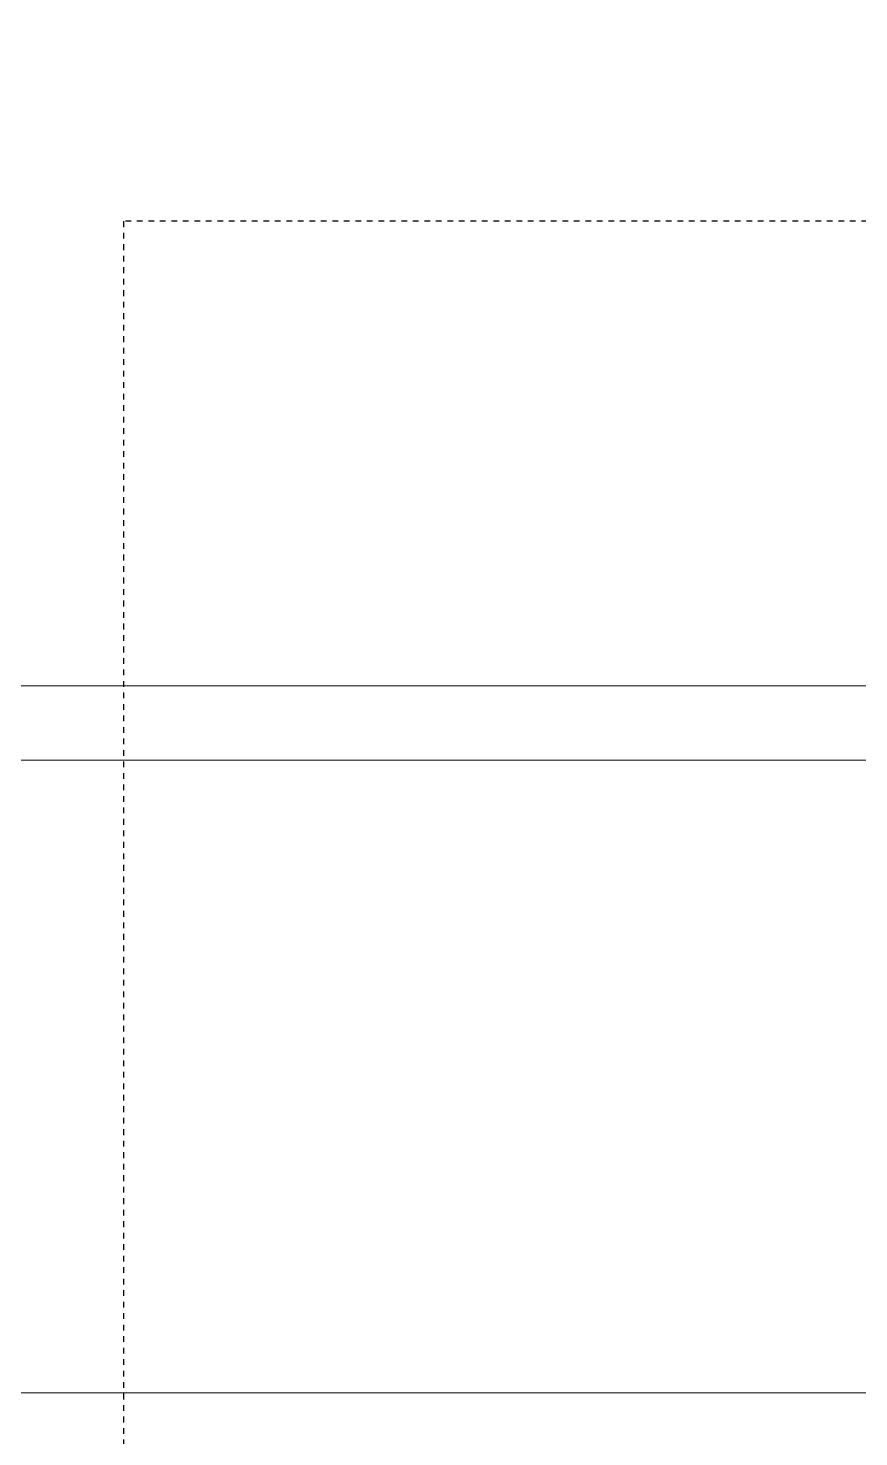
# Model space of a CAD drawing. Header units: feet. Extents: x -13743 to 68376, y -48 to 67763.
# Drawn here: x 6901.57 to 6916.02, y 64303.44 to 64327.96 of the extents above; entities that cross this region are included whole.
import ezdxf

# ---------------------------------------------------------------- set-up
doc = ezdxf.new("R2010")
doc.units = ezdxf.units.FT
doc.header["$MEASUREMENT"] = 0
doc.linetypes.add('HIDDEN', pattern=[0.375, 0.25, -0.125])
doc.layers.add('E-TRUNK-CABLE-POS', color=6, linetype='HIDDEN')

# ---------------------------------------------------------------- blocks, each defined once
blk = doc.blocks.new('A$C47dfd34d')
at = {"lineweight": 5}
for points in [[(1.95659, 0), (1.95659, 0.41332), (2.16158, 0.41332), (2.16158, 0)], [(2.21824, 0.41332), (2.21824, 0), (2.42323, 0), (2.42323, 0.41332)], [(2.21824, 0), (2.21824, 0.41332)], [(2.41657, 0.40665), (2.41657, 0.00667), (2.22491, 0.00667), (2.22491, 0.40665)], [(2.22491, 0.00667), (2.22491, 0.40665)]]:
    blk.add_lwpolyline(points, close=True, dxfattribs=at)

msp = doc.modelspace()

# ---------------------------------------------------------------- linework, layer by layer
at = {"layer": 'E-TRUNK-CABLE-POS', "ltscale": 0.1}
msp.add_lwpolyline([(6924.761, 64324.594), (6903.226, 64324.594), (6903.226, 64295.085)], dxfattribs=at)

# ---------------------------------------------------------------- block references
at = {"xscale": 194.318304, "yscale": 194.318304, "zscale": 194.318304, "rotation": 90}
msp.add_blockref('A$C47dfd34d', (6964.919, 63884.172), dxfattribs=at)

doc.saveas('drawing.dxf')
